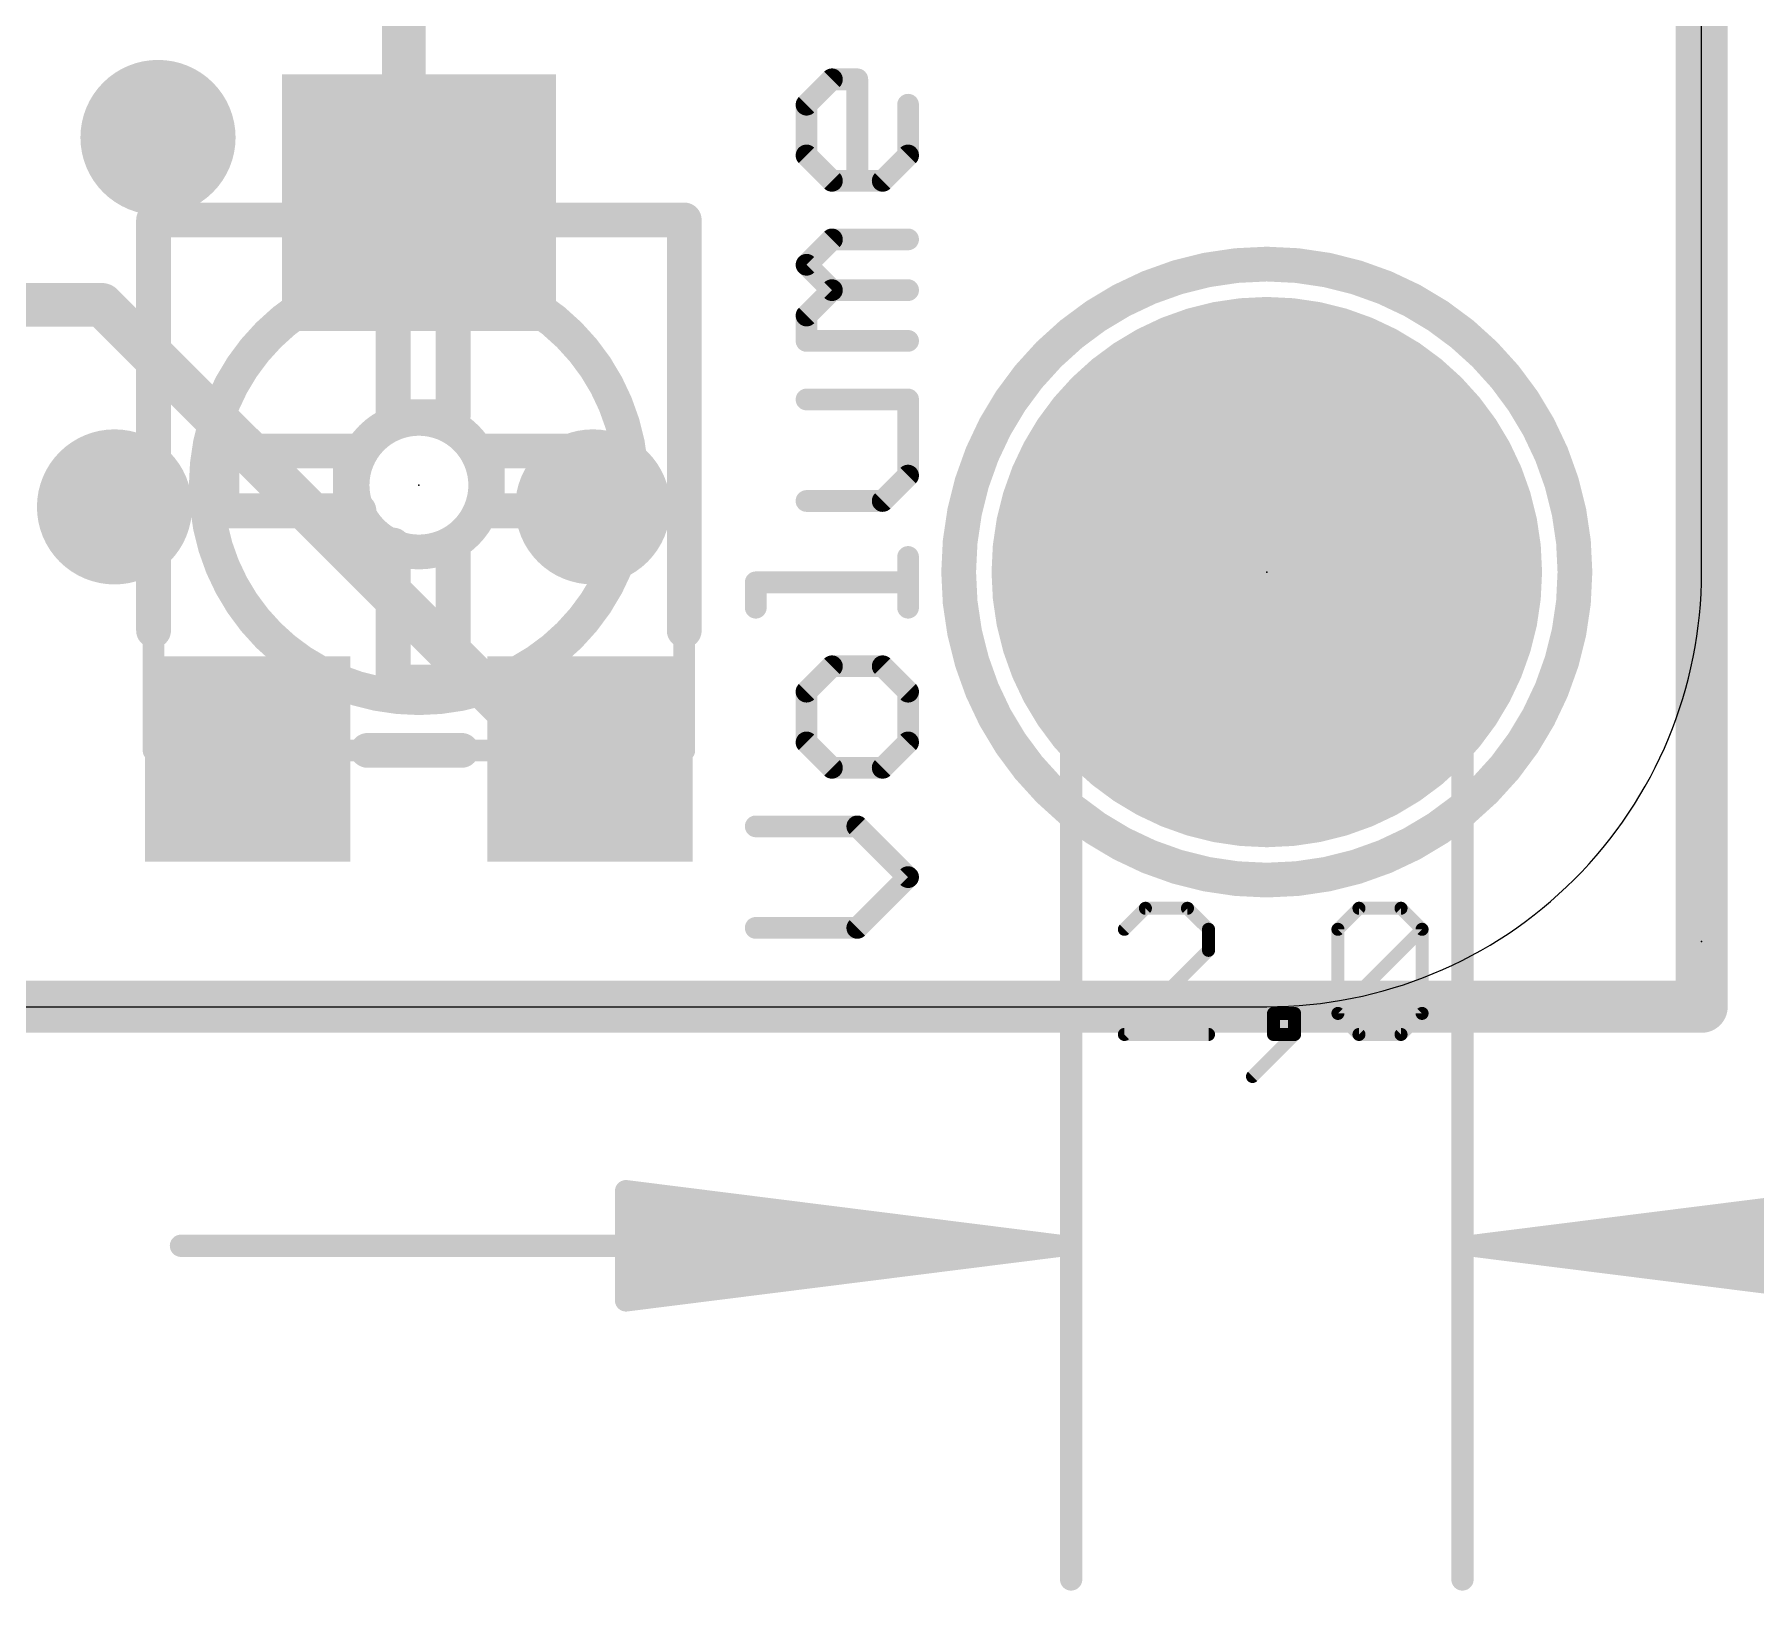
# Model space of a CAD drawing. Extents: x -4.8 to 37, y -3.4 to 41.2.
# Drawn here: x 20.74 to 30.8, y -3.41 to 5.68 of the extents above; entities that cross this region are included whole.
import ezdxf

# ---------------------------------------------------------------- set-up
doc = ezdxf.new("R2010")
doc.units = 0
for name, color, linetype in [('1', 12, 'CONTINUOUS'), ('16', 5, 'CONTINUOUS'), ('17', 110, 'CONTINUOUS'), ('18', 110, 'CONTINUOUS'), ('20', 53, 'CONTINUOUS'), ('21', 40, 'CONTINUOUS'), ('23', 53, 'CONTINUOUS'), ('24', 53, 'CONTINUOUS'), ('47', 253, 'CONTINUOUS'), ('48', 253, 'CONTINUOUS'), ('51', 253, 'CONTINUOUS')]:
    doc.layers.add(name, color=color, linetype=linetype)

# ---------------------------------------------------------------- blocks, each defined once
blk = doc.blocks.new('ROUNDP')
at = {"const_width": 0.5}
blk.add_lwpolyline([(0, -0.25, 1), (0, 0.25, 1), (0, -0.25)], format="xyb", dxfattribs=at)
blk = doc.blocks.new('RECT')
blk.add_solid([(-0.5, -0.5), (0.5, -0.5), (-0.5, 0.5), (0.5, 0.5)])
blk = doc.blocks.new('ROUNDV')
at = {"const_width": 0.5}
blk.add_lwpolyline([(0, -0.25, 1), (0, 0.25, 1), (0, -0.25)], format="xyb", dxfattribs=at)

msp = doc.modelspace()

# ---------------------------------------------------------------- linework, layer by layer
at = {"layer": '1'}
for points, const_width in [([(30.48, 0), (30.48, 36.83)], 0.3048), ([(22.899, 6.477), (22.899, 4.786)], 0.254), ([(22.899, 4.786), (22.987, 4.698)], 0.254), ([(21.1357, 4.1022), (18.7032, 4.1022)], 0.254), ([(23.7899, 1.448), (21.1357, 4.1022)], 0.254), ([(23.987, 1.448), (23.7899, 1.448)], 0.254), ([(0, 0), (30.48, 0)], 0.3048)]:
    msp.add_lwpolyline(points, dxfattribs=dict(at, const_width=const_width))
for points, const_width in [([(22.9439, 4.8309, 1), (22.8541, 4.7411)], 0.127), ([(22.8355, 4.786, 1), (22.9625, 4.786)], 0.127), ([(22.9421, 4.6531, 1), (23.0319, 4.7429)], 0.127), ([(21.1806, 4.1471, 1), (21.0908, 4.0573)], 0.127), ([(21.1357, 4.0387, 1), (21.1357, 4.1657)], 0.127), ([(23.7899, 1.5115, 1), (23.7899, 1.3845)], 0.127), ([(23.745, 1.4031, 1), (23.8348, 1.4929)], 0.127), ([(23.987, 1.3845, 1), (23.987, 1.5115)], 0.127), ([(30.48, -0.0762, 1), (30.48, 0.0762)], 0.1524), ([(30.4038, 0, 1), (30.5562, 0)], 0.1524)]:
    msp.add_lwpolyline(points, format="xyb", dxfattribs=dict(at, const_width=const_width))
at = {"layer": '16', "const_width": 0.3048}
for points in [[(30.48, 36.83), (30.48, 0)], [(30.48, 0), (0, 0)]]:
    msp.add_lwpolyline(points, dxfattribs=at)
at = {"layer": '16', "const_width": 0.1524}
for points in [[(30.48, -0.0762, 1), (30.48, 0.0762)], [(30.4038, 0, 1), (30.5562, 0)]]:
    msp.add_lwpolyline(points, format="xyb", dxfattribs=at)
at = {"layer": '20'}
for p, q in [((30.48, 2.54), (30.48, 34.29)), ((2.54, 0), (27.94, 0))]:
    msp.add_line(p, q, dxfattribs=at)
msp.add_arc((27.9401, 2.5399), 2.5399, 269.9975, 0.0025, dxfattribs=at)
at = {"layer": '21'}
for points, const_width in [([(25.2513, 5.2715), (25.3996, 5.4198)], 0.127), ([(25.3996, 5.4198), (25.5479, 5.4198)], 0.127), ([(25.5479, 5.4198), (25.5479, 4.8266)], 0.127), ([(25.2513, 4.9749), (25.2513, 5.2715)], 0.127), ([(25.8445, 5.2715), (25.8445, 4.9749)], 0.127), ([(25.3996, 4.8266), (25.2513, 4.9749)], 0.127), ([(25.8445, 4.9749), (25.6962, 4.8266)], 0.127), ([(25.6962, 4.8266), (25.3996, 4.8266)], 0.127), ([(21.437, 2.198), (21.437, 4.598)], 0.2032), ([(21.437, 4.598), (22.037, 4.598)], 0.2032), ([(23.887, 4.598), (24.537, 4.598)], 0.2032), ([(24.537, 4.598), (24.537, 2.198)], 0.2032), ([(25.2513, 4.336), (25.3996, 4.4843)], 0.127), ([(25.3996, 4.4843), (25.8445, 4.4843)], 0.127), ([(25.3996, 4.1877), (25.2513, 4.336)], 0.127), ([(25.2513, 4.0394), (25.3996, 4.1877)], 0.127), ([(25.3996, 4.1877), (25.8445, 4.1877)], 0.127), ([(25.2513, 3.8911), (25.2513, 4.0394)], 0.127), ([(25.8445, 3.8911), (25.2513, 3.8911)], 0.127), ([(25.8445, 3.5488), (25.2513, 3.5488)], 0.127), ([(25.8445, 3.1039), (25.8445, 3.5488)], 0.127), ([(25.6962, 2.9556), (25.8445, 3.1039)], 0.127), ([(25.2513, 2.9556), (25.6962, 2.9556)], 0.127), ([(25.8445, 2.3319), (25.8445, 2.6285)], 0.127), ([(24.9547, 2.3319), (24.9547, 2.4802)], 0.127), ([(24.9547, 2.4802), (25.8445, 2.4802)], 0.127), ([(25.3996, 1.9896), (25.2513, 1.8413)], 0.127), ([(25.6962, 1.9896), (25.3996, 1.9896)], 0.127), ([(25.8445, 1.8413), (25.6962, 1.9896)], 0.127), ([(25.2513, 1.8413), (25.2513, 1.5447)], 0.127), ([(25.8445, 1.5447), (25.8445, 1.8413)], 0.127), ([(22.687, 1.498), (23.237, 1.498)], 0.2032), ([(25.2513, 1.5447), (25.3996, 1.3964)], 0.127), ([(25.6962, 1.3964), (25.8445, 1.5447)], 0.127), ([(25.3996, 1.3964), (25.6962, 1.3964)], 0.127), ([(25.5479, 1.054), (24.9547, 1.054)], 0.127), ([(25.8445, 0.7574), (25.5479, 1.054)], 0.127), ([(25.5479, 0.4609), (25.8445, 0.7574)], 0.127), ([(24.9547, 0.4609), (25.5479, 0.4609)], 0.127)]:
    msp.add_lwpolyline(points, dxfattribs=dict(at, const_width=const_width))
for points, const_width in [([(25.3996, 5.4515, 1), (25.3996, 5.388)], 0.0635), ([(25.4221, 5.3973, 1), (25.3772, 5.4422)], 0.0635), ([(25.5797, 5.4198, 1), (25.5162, 5.4198)], 0.0635), ([(25.5479, 5.388, 1), (25.5479, 5.4515)], 0.0635), ([(25.2831, 5.2715, 1), (25.2196, 5.2715)], 0.0635), ([(25.8762, 5.2715, 1), (25.8128, 5.2715)], 0.0635), ([(25.2289, 5.2939, 1), (25.2738, 5.249)], 0.0635), ([(25.2738, 4.9974, 1), (25.2289, 4.9525)], 0.0635), ([(25.867, 4.9525, 1), (25.822, 4.9974)], 0.0635), ([(25.2196, 4.9749, 1), (25.2831, 4.9749)], 0.0635), ([(25.8128, 4.9749, 1), (25.8762, 4.9749)], 0.0635), ([(25.3996, 4.8584, 1), (25.3996, 4.7949)], 0.0635), ([(25.3772, 4.8042, 1), (25.4221, 4.8491)], 0.0635), ([(25.5162, 4.8266, 1), (25.5797, 4.8266)], 0.0635), ([(25.6738, 4.8491, 1), (25.7187, 4.8042)], 0.0635), ([(25.6962, 4.7949, 1), (25.6962, 4.8584)], 0.0635), ([(21.4878, 4.598, 1), (21.3862, 4.598)], 0.1016), ([(21.437, 4.6488, 1), (21.437, 4.5472)], 0.1016), ([(22.037, 4.5472, 1), (22.037, 4.6488)], 0.1016), ([(23.887, 4.6488, 1), (23.887, 4.5472)], 0.1016), ([(24.5878, 4.598, 1), (24.4862, 4.598)], 0.1016), ([(24.537, 4.5472, 1), (24.537, 4.6488)], 0.1016), ([(25.3996, 4.516, 1), (25.3996, 4.4525)], 0.0635), ([(25.4221, 4.4618, 1), (25.3772, 4.5067)], 0.0635), ([(25.8445, 4.4525, 1), (25.8445, 4.516)], 0.0635), ([(27.94, 0.74, 1), (27.94, 4.34, 1), (27.94, 0.74)], 0.2032), ([(25.2738, 4.3584, 1), (25.2289, 4.3135)], 0.0635), ([(25.2289, 4.3584, 1), (25.2738, 4.3135)], 0.0635), ([(25.3996, 4.2194, 1), (25.3996, 4.1559)], 0.0635), ([(25.4221, 4.1652, 1), (25.3772, 4.2101)], 0.0635), ([(25.3772, 4.1652, 1), (25.4221, 4.2101)], 0.0635), ([(25.8445, 4.1559, 1), (25.8445, 4.2194)], 0.0635), ([(25.2831, 4.0394, 1), (25.2196, 4.0394)], 0.0635), ([(25.2289, 4.0618, 1), (25.2738, 4.0169)], 0.0635), ([(25.2513, 3.9228, 1), (25.2513, 3.8593)], 0.0635), ([(25.2196, 3.8911, 1), (25.2831, 3.8911)], 0.0635), ([(25.8445, 3.8593, 1), (25.8445, 3.9228)], 0.0635), ([(25.2513, 3.5805, 1), (25.2513, 3.517)], 0.0635), ([(25.8762, 3.5488, 1), (25.8128, 3.5488)], 0.0635), ([(25.8445, 3.517, 1), (25.8445, 3.5805)], 0.0635), ([(25.8128, 3.1039, 1), (25.8762, 3.1039)], 0.0635), ([(25.867, 3.0814, 1), (25.822, 3.1263)], 0.0635), ([(25.2513, 2.9873, 1), (25.2513, 2.9238)], 0.0635), ([(25.6962, 2.9238, 1), (25.6962, 2.9873)], 0.0635), ([(25.6738, 2.978, 1), (25.7187, 2.9331)], 0.0635), ([(25.8762, 2.6285, 1), (25.8128, 2.6285)], 0.0635), ([(24.9865, 2.4802, 1), (24.923, 2.4802)], 0.0635), ([(24.9547, 2.5119, 1), (24.9547, 2.4484)], 0.0635), ([(25.8445, 2.4484, 1), (25.8445, 2.5119)], 0.0635), ([(24.923, 2.3319, 1), (24.9865, 2.3319)], 0.0635), ([(25.8128, 2.3319, 1), (25.8762, 2.3319)], 0.0635), ([(21.3862, 2.198, 1), (21.4878, 2.198)], 0.1016), ([(24.4862, 2.198, 1), (24.5878, 2.198)], 0.1016), ([(25.3996, 2.0213, 1), (25.3996, 1.9578)], 0.0635), ([(25.4221, 1.9671, 1), (25.3772, 2.012)], 0.0635), ([(25.7187, 2.012, 1), (25.6738, 1.9671)], 0.0635), ([(25.6962, 1.9578, 1), (25.6962, 2.0213)], 0.0635), ([(25.2831, 1.8413, 1), (25.2196, 1.8413)], 0.0635), ([(25.2289, 1.8637, 1), (25.2738, 1.8188)], 0.0635), ([(25.8762, 1.8413, 1), (25.8128, 1.8413)], 0.0635), ([(25.822, 1.8188, 1), (25.867, 1.8637)], 0.0635), ([(22.687, 1.5488, 1), (22.687, 1.4472)], 0.1016), ([(23.237, 1.4472, 1), (23.237, 1.5488)], 0.1016), ([(25.2738, 1.5671, 1), (25.2289, 1.5222)], 0.0635), ([(25.2196, 1.5447, 1), (25.2831, 1.5447)], 0.0635), ([(25.8128, 1.5447, 1), (25.8762, 1.5447)], 0.0635), ([(25.867, 1.5222, 1), (25.822, 1.5671)], 0.0635), ([(25.3996, 1.4281, 1), (25.3996, 1.3646)], 0.0635), ([(25.3772, 1.3739, 1), (25.4221, 1.4188)], 0.0635), ([(25.6738, 1.4188, 1), (25.7187, 1.3739)], 0.0635), ([(25.6962, 1.3646, 1), (25.6962, 1.4281)], 0.0635), ([(24.9547, 1.0858, 1), (24.9547, 1.0223)], 0.0635), ([(25.5704, 1.0765, 1), (25.5255, 1.0316)], 0.0635), ([(25.5479, 1.0223, 1), (25.5479, 1.0858)], 0.0635), ([(25.867, 0.735, 1), (25.822, 0.7799)], 0.0635), ([(25.822, 0.735, 1), (25.867, 0.7799)], 0.0635), ([(24.9547, 0.4926, 1), (24.9547, 0.4291)], 0.0635), ([(25.5255, 0.4833, 1), (25.5704, 0.4384)], 0.0635), ([(25.5479, 0.4291, 1), (25.5479, 0.4926)], 0.0635)]:
    msp.add_lwpolyline(points, format="xyb", dxfattribs=dict(at, const_width=const_width))
at = {"layer": '23'}
for p in [(22.987, 3.048), (27.94, 2.54)]:
    msp.add_point(p, dxfattribs=at)
at = {"layer": '24'}
msp.add_point((30.48, 0.381), dxfattribs=at)
at = {"layer": '47', "const_width": 0.13}
for points in [[(26.797, 2.54), (26.797, -3.347)], [(29.083, 2.54), (29.083, -3.347)], [(26.732, -1.397), (24.197, -1.0778)], [(24.197, -1.0778), (24.197, -1.7162)], [(26.732, -1.397), (24.197, -1.137)], [(29.148, -1.397), (31.683, -1.0778)], [(29.148, -1.397), (31.683, -1.137)], [(26.732, -1.397), (24.197, -1.267)], [(29.148, -1.397), (31.683, -1.267)], [(26.732, -1.397), (21.597, -1.397)], [(24.197, -1.7162), (26.732, -1.397)], [(24.197, -1.527), (26.732, -1.397)], [(24.197, -1.657), (26.732, -1.397)], [(29.148, -1.397), (36.6458, -1.397)], [(31.683, -1.7162), (29.148, -1.397)], [(31.683, -1.527), (29.148, -1.397)], [(31.683, -1.657), (29.148, -1.397)]]:
    msp.add_lwpolyline(points, dxfattribs=at)
at = {"layer": '47', "const_width": 0.065}
for points in [[(26.8295, 2.54, 1), (26.7645, 2.54)], [(29.1155, 2.54, 1), (29.0505, 2.54)], [(24.2011, -1.0455, 1), (24.1929, -1.11)], [(24.2295, -1.0778, 1), (24.1645, -1.0778)], [(24.2003, -1.1047, 1), (24.1937, -1.1693)], [(24.1987, -1.2345, 1), (24.1953, -1.2995)], [(21.597, -1.3645, 1), (21.597, -1.4295)], [(26.7361, -1.4292, 1), (26.7279, -1.3648)], [(26.7279, -1.4292, 1), (26.7361, -1.3648)], [(26.7353, -1.4293, 1), (26.7287, -1.3647)], [(26.7287, -1.4293, 1), (26.7353, -1.3647)], [(26.7303, -1.4295, 1), (26.7337, -1.3645)], [(26.7337, -1.4295, 1), (26.7303, -1.3645)], [(26.732, -1.4295, 1), (26.732, -1.3645)], [(29.148, -1.3645, 1), (29.148, -1.4295)], [(29.1521, -1.3648, 1), (29.1439, -1.4292)], [(29.1463, -1.3645, 1), (29.1497, -1.4295)], [(29.1497, -1.3645, 1), (29.1463, -1.4295)], [(29.1513, -1.3647, 1), (29.1447, -1.4293)], [(29.1447, -1.3647, 1), (29.1513, -1.4293)], [(29.1439, -1.3648, 1), (29.1521, -1.4292)], [(24.1953, -1.4945, 1), (24.1987, -1.5595)], [(24.1937, -1.6247, 1), (24.2003, -1.6893)], [(24.1929, -1.684, 1), (24.2011, -1.7485)], [(24.1645, -1.7162, 1), (24.2295, -1.7162)], [(26.7645, -3.347, 1), (26.8295, -3.347)], [(29.0505, -3.347, 1), (29.1155, -3.347)]]:
    msp.add_lwpolyline(points, format="xyb", dxfattribs=at)
at = {"layer": '48', "const_width": 0.0762}
for points in [[(27.231, 0.5753), (27.1081, 0.4525)], [(27.4767, 0.5753), (27.231, 0.5753)], [(27.5996, 0.4525), (27.4767, 0.5753)], [(28.3555, 0.4525), (28.4783, 0.5753)], [(28.4783, 0.5753), (28.7241, 0.5753)], [(28.7241, 0.5753), (28.8469, 0.4525)], [(27.5996, 0.3296), (27.5996, 0.4525)], [(28.3555, -0.039), (28.3555, 0.4525)], [(28.3555, -0.039), (28.8469, 0.4525)], [(28.8469, 0.4525), (28.8469, -0.039)], [(27.1081, -0.1619), (27.5996, 0.3296)], [(28.1023, -0.039), (27.9794, -0.039)], [(27.9794, -0.039), (27.9794, -0.1619)], [(28.1023, -0.1619), (28.1023, -0.039)], [(28.4783, -0.1619), (28.3555, -0.039)], [(28.8469, -0.039), (28.7241, -0.1619)], [(27.5996, -0.1619), (27.1081, -0.1619)], [(27.8565, -0.4076), (28.1023, -0.1619)], [(27.9794, -0.1619), (28.1023, -0.1619)], [(28.7241, -0.1619), (28.4783, -0.1619)]]:
    msp.add_lwpolyline(points, dxfattribs=at)
at = {"layer": '48', "const_width": 0.0381}
for points in [[(27.231, 0.5944, 1), (27.231, 0.5563)], [(27.2444, 0.5619, 1), (27.2175, 0.5888)], [(27.4902, 0.5888, 1), (27.4632, 0.5619)], [(27.4767, 0.5563, 1), (27.4767, 0.5944)], [(28.4783, 0.5944, 1), (28.4783, 0.5563)], [(28.4918, 0.5619, 1), (28.4649, 0.5888)], [(28.7375, 0.5888, 1), (28.7106, 0.5619)], [(28.7241, 0.5563, 1), (28.7241, 0.5944)], [(27.0946, 0.4659, 1), (27.1216, 0.439)], [(27.6186, 0.4525, 1), (27.5805, 0.4525)], [(27.5861, 0.439, 1), (27.6131, 0.4659)], [(28.3745, 0.4525, 1), (28.3364, 0.4525)], [(28.342, 0.4659, 1), (28.3689, 0.439)], [(28.866, 0.4525, 1), (28.8279, 0.4525)], [(28.8604, 0.439, 1), (28.8335, 0.4659)], [(28.8335, 0.439, 1), (28.8604, 0.4659)], [(27.5805, 0.3296, 1), (27.6186, 0.3296)], [(27.6131, 0.3161, 1), (27.5861, 0.3431)], [(27.9984, -0.039, 1), (27.9603, -0.039)], [(27.9794, -0.02, 1), (27.9794, -0.0581)], [(28.1213, -0.039, 1), (28.0832, -0.039)], [(28.1023, -0.0581, 1), (28.1023, -0.02)], [(28.3689, -0.0256, 1), (28.342, -0.0525)], [(28.342, -0.0256, 1), (28.3689, -0.0525)], [(28.3364, -0.039, 1), (28.3745, -0.039)], [(28.8279, -0.039, 1), (28.866, -0.039)], [(28.8604, -0.0525, 1), (28.8335, -0.0256)], [(27.1081, -0.1429, 1), (27.1081, -0.181)], [(27.0946, -0.1484, 1), (27.1216, -0.1754)], [(27.5996, -0.181, 1), (27.5996, -0.1429)], [(27.9794, -0.1429, 1), (27.9794, -0.181)], [(27.9603, -0.1619, 1), (27.9984, -0.1619)], [(28.0832, -0.1619, 1), (28.1213, -0.1619)], [(28.1157, -0.1754, 1), (28.0888, -0.1484)], [(28.1023, -0.181, 1), (28.1023, -0.1429)], [(28.4783, -0.1429, 1), (28.4783, -0.181)], [(28.4649, -0.1754, 1), (28.4918, -0.1484)], [(28.7106, -0.1484, 1), (28.7375, -0.1754)], [(28.7241, -0.181, 1), (28.7241, -0.1429)], [(27.843, -0.3942, 1), (27.87, -0.4211)]]:
    msp.add_lwpolyline(points, format="xyb", dxfattribs=at)
at = {"layer": '51'}
for points, const_width in [([(21.437, 4.598), (24.537, 4.598)], 0.2032), ([(21.437, 1.498), (21.437, 4.598)], 0.127), ([(24.537, 4.598), (24.537, 1.498)], 0.127), ([(22.837, 3.448), (22.837, 4.198)], 0.2032), ([(22.837, 4.198), (23.187, 4.198)], 0.2032), ([(23.187, 4.198), (23.187, 3.448)], 0.2032), ([(23.187, 3.448), (22.837, 3.448)], 0.2032), ([(21.837, 2.898), (21.837, 3.248)], 0.2032), ([(21.837, 3.248), (22.587, 3.248)], 0.2032), ([(22.587, 3.248), (22.587, 2.948)], 0.2032), ([(23.387, 3.248), (24.137, 3.248)], 0.2032), ([(23.387, 2.898), (23.387, 3.248)], 0.2032), ([(24.137, 3.248), (24.137, 2.898)], 0.2032), ([(22.637, 2.898), (21.837, 2.898)], 0.2032), ([(24.137, 2.898), (23.387, 2.898)], 0.2032), ([(22.837, 2.698), (22.837, 1.898)], 0.2032), ([(23.187, 1.898), (23.187, 2.698)], 0.2032), ([(22.837, 1.898), (23.187, 1.898)], 0.2032), ([(24.537, 1.498), (21.437, 1.498)], 0.127)]:
    msp.add_lwpolyline(points, dxfattribs=dict(at, const_width=const_width))
for points, const_width in [([(21.437, 4.6488, 1), (21.437, 4.5472)], 0.1016), ([(21.4688, 4.598, 1), (21.4053, 4.598)], 0.0635), ([(24.5688, 4.598, 1), (24.5053, 4.598)], 0.0635), ([(24.537, 4.5472, 1), (24.537, 4.6488)], 0.1016), ([(22.987, 1.8061, 1), (22.987, 4.2899, 1), (22.987, 1.8061)], 0.2032), ([(22.8878, 4.198, 1), (22.7862, 4.198)], 0.1016), ([(22.837, 4.2488, 1), (22.837, 4.1472)], 0.1016), ([(23.2378, 4.198, 1), (23.1362, 4.198)], 0.1016), ([(23.187, 4.1472, 1), (23.187, 4.2488)], 0.1016), ([(22.987, 2.6575, 1), (22.987, 3.4385, 1), (22.987, 2.6575)], 0.2032), ([(22.837, 3.4988, 1), (22.837, 3.3972)], 0.1016), ([(23.187, 3.3972, 1), (23.187, 3.4988)], 0.1016), ([(22.7862, 3.448, 1), (22.8878, 3.448)], 0.1016), ([(23.1362, 3.448, 1), (23.2378, 3.448)], 0.1016), ([(21.8878, 3.248, 1), (21.7862, 3.248)], 0.1016), ([(21.837, 3.2988, 1), (21.837, 3.1972)], 0.1016), ([(22.6378, 3.248, 1), (22.5362, 3.248)], 0.1016), ([(22.587, 3.1972, 1), (22.587, 3.2988)], 0.1016), ([(23.387, 3.2988, 1), (23.387, 3.1972)], 0.1016), ([(23.4378, 3.248, 1), (23.3362, 3.248)], 0.1016), ([(24.1878, 3.248, 1), (24.0862, 3.248)], 0.1016), ([(24.137, 3.1972, 1), (24.137, 3.2988)], 0.1016), ([(21.837, 2.9488, 1), (21.837, 2.8472)], 0.1016), ([(21.7862, 2.898, 1), (21.8878, 2.898)], 0.1016), ([(22.5362, 2.948, 1), (22.6378, 2.948)], 0.1016), ([(22.637, 2.8472, 1), (22.637, 2.9488)], 0.1016), ([(23.387, 2.9488, 1), (23.387, 2.8472)], 0.1016), ([(23.3362, 2.898, 1), (23.4378, 2.898)], 0.1016), ([(24.0862, 2.898, 1), (24.1878, 2.898)], 0.1016), ([(24.137, 2.8472, 1), (24.137, 2.9488)], 0.1016), ([(22.8878, 2.698, 1), (22.7862, 2.698)], 0.1016), ([(23.2378, 2.698, 1), (23.1362, 2.698)], 0.1016), ([(22.837, 1.9488, 1), (22.837, 1.8472)], 0.1016), ([(22.7862, 1.898, 1), (22.8878, 1.898)], 0.1016), ([(23.1362, 1.898, 1), (23.2378, 1.898)], 0.1016), ([(23.187, 1.8472, 1), (23.187, 1.9488)], 0.1016), ([(21.4053, 1.498, 1), (21.4688, 1.498)], 0.0635), ([(21.437, 1.5297, 1), (21.437, 1.4663)], 0.0635), ([(24.5053, 1.498, 1), (24.5688, 1.498)], 0.0635), ([(24.537, 1.4663, 1), (24.537, 1.5297)], 0.0635)]:
    msp.add_lwpolyline(points, format="xyb", dxfattribs=dict(at, const_width=const_width))

# ---------------------------------------------------------------- block references
at = {"layer": '1', "xscale": 1.6, "yscale": 1.5}
msp.add_blockref('RECT', (22.987, 4.698), dxfattribs=at)
at = {"layer": '1', "xscale": 1.2, "yscale": 1.2, "rotation": 90}
for p in [(21.987, 1.448), (23.987, 1.448)]:
    msp.add_blockref('RECT', p, dxfattribs=at)
at = {"layer": '17', "xscale": 3.216, "yscale": 3.216}
msp.add_blockref('ROUNDP', (27.94, 2.54), dxfattribs=at)
msp.add_blockref('ROUNDP', (27.94, 2.54), dxfattribs=at)
at = {"layer": '18', "xscale": 0.9064, "yscale": 0.9064}
for p in [(21.463, 5.08), (21.463, 5.08), (21.209, 2.921), (21.209, 2.921), (24.003, 2.921), (24.003, 2.921)]:
    msp.add_blockref('ROUNDV', p, dxfattribs=at)

doc.saveas('drawing.dxf')
